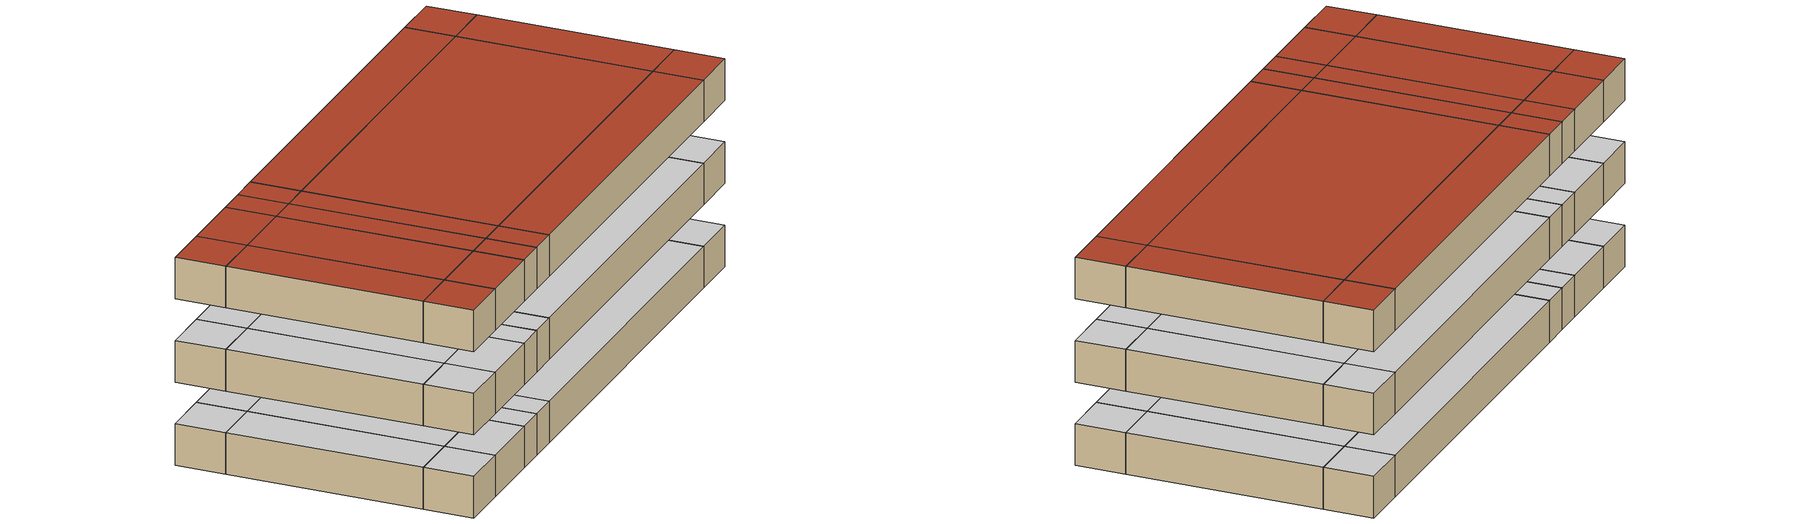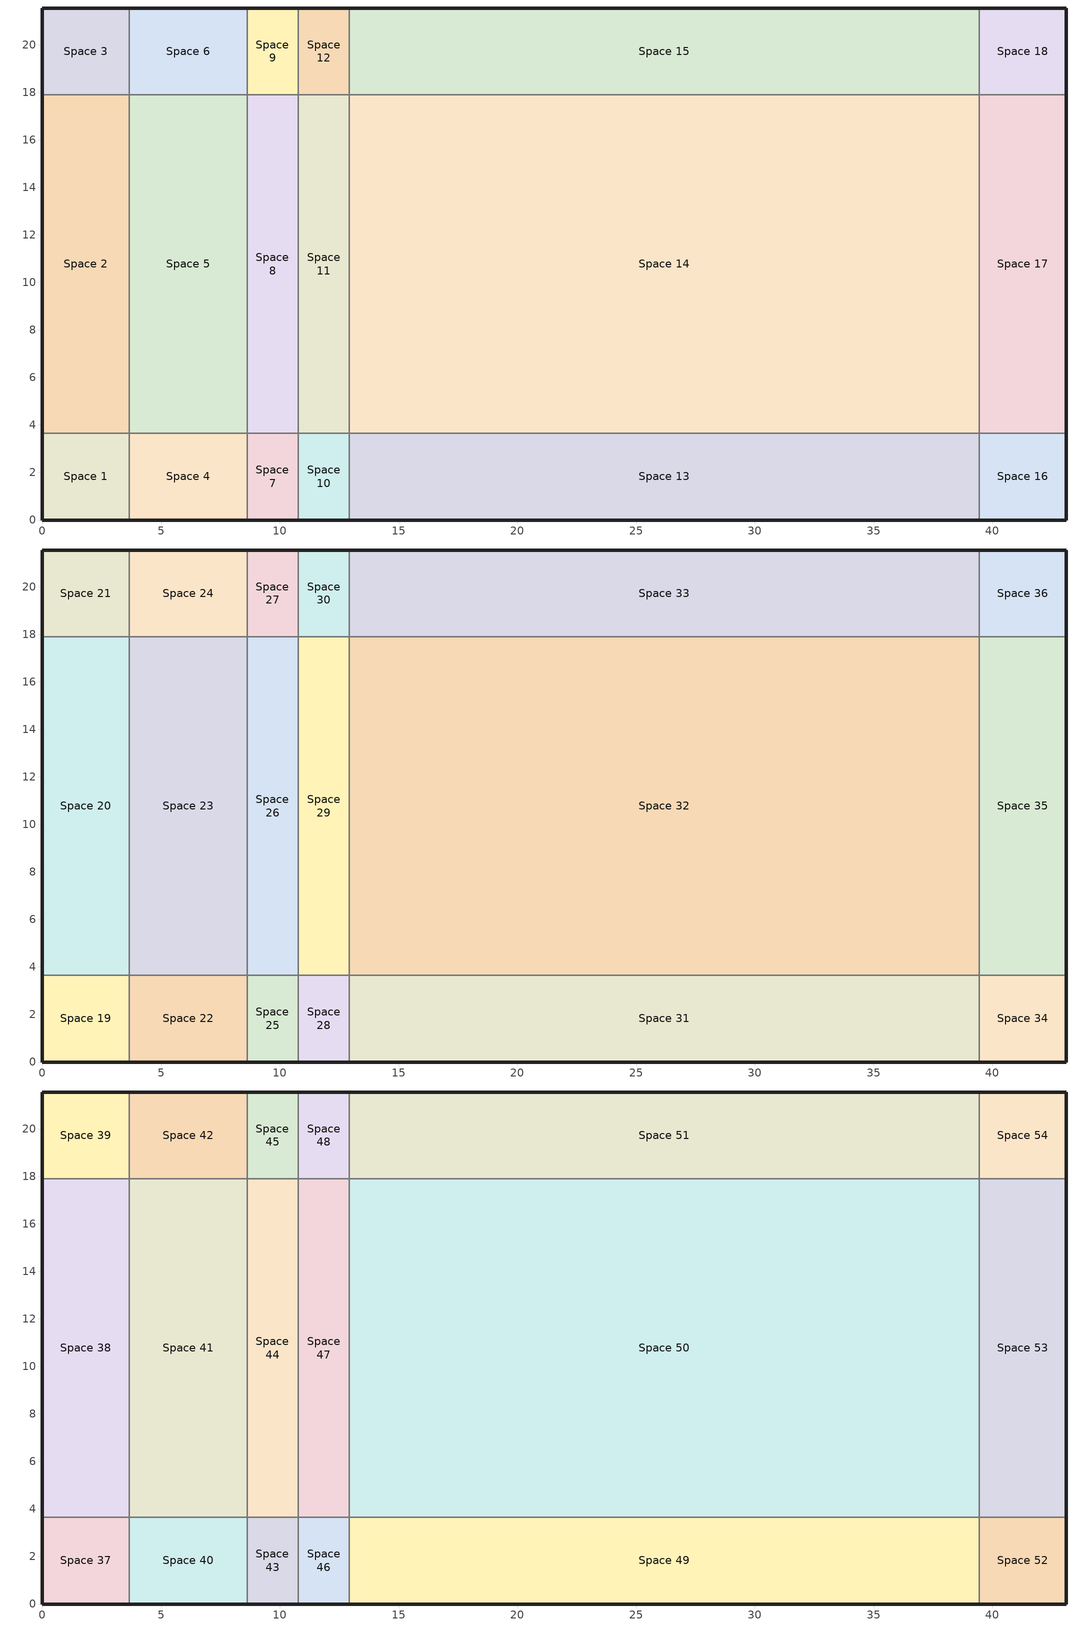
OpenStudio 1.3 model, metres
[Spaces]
Space 1
 floor ground: 0,0 0,3.66 3.66,3.66 3.66,0 z0
 wall outside: 0,3.66 0,0 3.66,0 z0:3.05
 wall to Space 2: 3.66,3.66 0,3.66 z0:3.05
 wall to Space 4: 3.66,0 3.66,3.66 z0:3.05
 ceiling adiabatic (ASHRAE 90.1-2004 ExtRoof IEAD ClimateZone 5-6): 3.66,0 3.66,3.66 0,3.66 0,0 z3.05
Space 2
 floor ground: 0,3.66 0,17.9 3.66,17.9 3.66,3.66 z0
 wall outside: 0,17.9 0,3.66 z0:3.05
 wall to Space 3: 3.66,17.9 0,17.9 z0:3.05
 wall to Space 5: 3.66,3.66 3.66,17.9 z0:3.05
 ceiling adiabatic (ASHRAE 90.1-2004 ExtRoof IEAD ClimateZone 5-6): 3.66,3.66 3.66,17.9 0,17.9 0,3.66 z3.05
Space 3
 floor ground: 0,17.9 0,21.55 3.66,21.55 3.66,17.9 z0
 wall outside: 3.66,21.55 0,21.55 0,17.9 z0:3.05
 wall to Space 6: 3.66,17.9 3.66,21.55 z0:3.05
 ceiling adiabatic (ASHRAE 90.1-2004 ExtRoof IEAD ClimateZone 5-6): 3.66,17.9 3.66,21.55 0,21.55 0,17.9 z3.05
Space 4
 floor ground: 3.66,0 3.66,3.66 8.62,3.66 8.62,0 z0
 wall outside: 3.66,0 8.62,0 z0:3.05
 wall to Space 5: 8.62,3.66 3.66,3.66 z0:3.05
 wall to Space 7: 8.62,0 8.62,3.66 z0:3.05
 ceiling adiabatic (ASHRAE 90.1-2004 ExtRoof IEAD ClimateZone 5-6): 8.62,0 8.62,3.66 3.66,3.66 3.66,0 z3.05
Space 5
 floor ground: 3.66,3.66 3.66,17.9 8.62,17.9 8.62,3.66 z0
 wall to Space 6: 8.62,17.9 3.66,17.9 z0:3.05
 wall to Space 8: 8.62,3.66 8.62,17.9 z0:3.05
 ceiling adiabatic (ASHRAE 90.1-2004 ExtRoof IEAD ClimateZone 5-6): 8.62,3.66 8.62,17.9 3.66,17.9 3.66,3.66 z3.05
Space 6
 floor ground: 3.66,17.9 3.66,21.55 8.62,21.55 8.62,17.9 z0
 wall outside: 8.62,21.55 3.66,21.55 z0:3.05
 wall to Space 9: 8.62,17.9 8.62,21.55 z0:3.05
 ceiling adiabatic (ASHRAE 90.1-2004 ExtRoof IEAD ClimateZone 5-6): 8.62,17.9 8.62,21.55 3.66,21.55 3.66,17.9 z3.05
Space 7
 floor ground: 8.62,0 8.62,3.66 10.78,3.66 10.78,0 z0
 wall outside: 8.62,0 10.78,0 z0:3.05
 wall to Space 8: 10.78,3.66 8.62,3.66 z0:3.05
 wall to Space 10: 10.78,0 10.78,3.66 z0:3.05
 ceiling adiabatic (ASHRAE 90.1-2004 ExtRoof IEAD ClimateZone 5-6): 10.78,0 10.78,3.66 8.62,3.66 8.62,0 z3.05
Space 8
 floor ground: 8.62,3.66 8.62,17.9 10.78,17.9 10.78,3.66 z0
 wall to Space 9: 10.78,17.9 8.62,17.9 z0:3.05
 wall to Space 11: 10.78,3.66 10.78,17.9 z0:3.05
 ceiling adiabatic (ASHRAE 90.1-2004 ExtRoof IEAD ClimateZone 5-6): 10.78,3.66 10.78,17.9 8.62,17.9 8.62,3.66 z3.05
Space 9
 floor ground: 8.62,17.9 8.62,21.55 10.78,21.55 10.78,17.9 z0
 wall outside: 10.78,21.55 8.62,21.55 z0:3.05
 wall to Space 12: 10.78,17.9 10.78,21.55 z0:3.05
 ceiling adiabatic (ASHRAE 90.1-2004 ExtRoof IEAD ClimateZone 5-6): 10.78,17.9 10.78,21.55 8.62,21.55 8.62,17.9 z3.05
Space 10
 floor ground: 10.78,0 10.78,3.66 12.93,3.66 12.93,0 z0
 wall outside: 10.78,0 12.93,0 z0:3.05
 wall to Space 11: 12.93,3.66 10.78,3.66 z0:3.05
 wall to Space 13: 12.93,0 12.93,3.66 z0:3.05
 ceiling adiabatic (ASHRAE 90.1-2004 ExtRoof IEAD ClimateZone 5-6): 12.93,0 12.93,3.66 10.78,3.66 10.78,0 z3.05
Space 11
 floor ground: 10.78,3.66 10.78,17.9 12.93,17.9 12.93,3.66 z0
 wall to Space 12: 12.93,17.9 10.78,17.9 z0:3.05
 wall to Space 14: 12.93,3.66 12.93,17.9 z0:3.05
 ceiling adiabatic (ASHRAE 90.1-2004 ExtRoof IEAD ClimateZone 5-6): 12.93,3.66 12.93,17.9 10.78,17.9 10.78,3.66 z3.05
Space 12
 floor ground: 10.78,17.9 10.78,21.55 12.93,21.55 12.93,17.9 z0
 wall outside: 12.93,21.55 10.78,21.55 z0:3.05
 wall to Space 15: 12.93,17.9 12.93,21.55 z0:3.05
 ceiling adiabatic (ASHRAE 90.1-2004 ExtRoof IEAD ClimateZone 5-6): 12.93,17.9 12.93,21.55 10.78,21.55 10.78,17.9 z3.05
Space 13
 floor ground: 12.93,0 12.93,3.66 39.45,3.66 39.45,0 z0
 wall outside: 12.93,0 39.45,0 z0:3.05
 wall to Space 14: 39.45,3.66 12.93,3.66 z0:3.05
 wall to Space 16: 39.45,0 39.45,3.66 z0:3.05
 ceiling adiabatic (ASHRAE 90.1-2004 ExtRoof IEAD ClimateZone 5-6): 39.45,0 39.45,3.66 12.93,3.66 12.93,0 z3.05
Space 14
 floor ground: 12.93,3.66 12.93,17.9 39.45,17.9 39.45,3.66 z0
 wall to Space 15: 39.45,17.9 12.93,17.9 z0:3.05
 wall to Space 17: 39.45,3.66 39.45,17.9 z0:3.05
 ceiling adiabatic (ASHRAE 90.1-2004 ExtRoof IEAD ClimateZone 5-6): 39.45,3.66 39.45,17.9 12.93,17.9 12.93,3.66 z3.05
Space 15
 floor ground: 12.93,17.9 12.93,21.55 39.45,21.55 39.45,17.9 z0
 wall outside: 39.45,21.55 12.93,21.55 z0:3.05
 wall to Space 18: 39.45,17.9 39.45,21.55 z0:3.05
 ceiling adiabatic (ASHRAE 90.1-2004 ExtRoof IEAD ClimateZone 5-6): 39.45,17.9 39.45,21.55 12.93,21.55 12.93,17.9 z3.05
Space 16
 floor ground: 39.45,0 39.45,3.66 43.11,3.66 43.11,0 z0
 wall outside: 39.45,0 43.11,0 43.11,3.66 z0:3.05
 wall to Space 17: 43.11,3.66 39.45,3.66 z0:3.05
 ceiling adiabatic (ASHRAE 90.1-2004 ExtRoof IEAD ClimateZone 5-6): 43.11,0 43.11,3.66 39.45,3.66 39.45,0 z3.05
Space 17
 floor ground: 39.45,3.66 39.45,17.9 43.11,17.9 43.11,3.66 z0
 wall outside: 43.11,3.66 43.11,17.9 z0:3.05
 wall to Space 18: 43.11,17.9 39.45,17.9 z0:3.05
 ceiling adiabatic (ASHRAE 90.1-2004 ExtRoof IEAD ClimateZone 5-6): 43.11,3.66 43.11,17.9 39.45,17.9 39.45,3.66 z3.05
Space 18
 floor ground: 39.45,17.9 39.45,21.55 43.11,21.55 43.11,17.9 z0
 wall outside: 43.11,17.9 43.11,21.55 39.45,21.55 z0:3.05
 ceiling adiabatic (ASHRAE 90.1-2004 ExtRoof IEAD ClimateZone 5-6): 43.11,17.9 43.11,21.55 39.45,21.55 39.45,17.9 z3.05
Space 19
 floor adiabatic (ExtSlab 4in ClimateZone 1-8): 0,0 0,3.66 3.66,3.66 3.66,0 z6.1
 wall outside: 0,3.66 0,0 3.66,0 z6.1:9.14
 wall to Space 20: 3.66,3.66 0,3.66 z6.1:9.14
 wall to Space 22: 3.66,0 3.66,3.66 z6.1:9.14
 ceiling adiabatic (ASHRAE 90.1-2004 ExtRoof IEAD ClimateZone 5-6): 3.66,0 3.66,3.66 0,3.66 0,0 z9.14
Space 20
 floor adiabatic (ExtSlab 4in ClimateZone 1-8): 0,3.66 0,17.9 3.66,17.9 3.66,3.66 z6.1
 wall outside: 0,17.9 0,3.66 z6.1:9.14
 wall to Space 21: 3.66,17.9 0,17.9 z6.1:9.14
 wall to Space 23: 3.66,3.66 3.66,17.9 z6.1:9.14
 ceiling adiabatic (ASHRAE 90.1-2004 ExtRoof IEAD ClimateZone 5-6): 3.66,3.66 3.66,17.9 0,17.9 0,3.66 z9.14
Space 21
 floor adiabatic (ExtSlab 4in ClimateZone 1-8): 0,17.9 0,21.55 3.66,21.55 3.66,17.9 z6.1
 wall outside: 3.66,21.55 0,21.55 0,17.9 z6.1:9.14
 wall to Space 24: 3.66,17.9 3.66,21.55 z6.1:9.14
 ceiling adiabatic (ASHRAE 90.1-2004 ExtRoof IEAD ClimateZone 5-6): 3.66,17.9 3.66,21.55 0,21.55 0,17.9 z9.14
Space 22
 floor adiabatic (ExtSlab 4in ClimateZone 1-8): 3.66,0 3.66,3.66 8.62,3.66 8.62,0 z6.1
 wall outside: 3.66,0 8.62,0 z6.1:9.14
 wall to Space 23: 8.62,3.66 3.66,3.66 z6.1:9.14
 wall to Space 25: 8.62,0 8.62,3.66 z6.1:9.14
 ceiling adiabatic (ASHRAE 90.1-2004 ExtRoof IEAD ClimateZone 5-6): 8.62,0 8.62,3.66 3.66,3.66 3.66,0 z9.14
Space 23
 floor adiabatic (ExtSlab 4in ClimateZone 1-8): 3.66,3.66 3.66,17.9 8.62,17.9 8.62,3.66 z6.1
 wall to Space 24: 8.62,17.9 3.66,17.9 z6.1:9.14
 wall to Space 26: 8.62,3.66 8.62,17.9 z6.1:9.14
 ceiling adiabatic (ASHRAE 90.1-2004 ExtRoof IEAD ClimateZone 5-6): 8.62,3.66 8.62,17.9 3.66,17.9 3.66,3.66 z9.14
Space 24
 floor adiabatic (ExtSlab 4in ClimateZone 1-8): 3.66,17.9 3.66,21.55 8.62,21.55 8.62,17.9 z6.1
 wall outside: 8.62,21.55 3.66,21.55 z6.1:9.14
 wall to Space 27: 8.62,17.9 8.62,21.55 z6.1:9.14
 ceiling adiabatic (ASHRAE 90.1-2004 ExtRoof IEAD ClimateZone 5-6): 8.62,17.9 8.62,21.55 3.66,21.55 3.66,17.9 z9.14
Space 25
 floor adiabatic (ExtSlab 4in ClimateZone 1-8): 8.62,0 8.62,3.66 10.78,3.66 10.78,0 z6.1
 wall outside: 8.62,0 10.78,0 z6.1:9.14
 wall to Space 26: 10.78,3.66 8.62,3.66 z6.1:9.14
 wall to Space 28: 10.78,0 10.78,3.66 z6.1:9.14
 ceiling adiabatic (ASHRAE 90.1-2004 ExtRoof IEAD ClimateZone 5-6): 10.78,0 10.78,3.66 8.62,3.66 8.62,0 z9.14
Space 26
 floor adiabatic (ExtSlab 4in ClimateZone 1-8): 8.62,3.66 8.62,17.9 10.78,17.9 10.78,3.66 z6.1
 wall to Space 27: 10.78,17.9 8.62,17.9 z6.1:9.14
 wall to Space 29: 10.78,3.66 10.78,17.9 z6.1:9.14
 ceiling adiabatic (ASHRAE 90.1-2004 ExtRoof IEAD ClimateZone 5-6): 10.78,3.66 10.78,17.9 8.62,17.9 8.62,3.66 z9.14
Space 27
 floor adiabatic (ExtSlab 4in ClimateZone 1-8): 8.62,17.9 8.62,21.55 10.78,21.55 10.78,17.9 z6.1
 wall outside: 10.78,21.55 8.62,21.55 z6.1:9.14
 wall to Space 30: 10.78,17.9 10.78,21.55 z6.1:9.14
 ceiling adiabatic (ASHRAE 90.1-2004 ExtRoof IEAD ClimateZone 5-6): 10.78,17.9 10.78,21.55 8.62,21.55 8.62,17.9 z9.14
Space 28
 floor adiabatic (ExtSlab 4in ClimateZone 1-8): 10.78,0 10.78,3.66 12.93,3.66 12.93,0 z6.1
 wall outside: 10.78,0 12.93,0 z6.1:9.14
 wall to Space 29: 12.93,3.66 10.78,3.66 z6.1:9.14
 wall to Space 31: 12.93,0 12.93,3.66 z6.1:9.14
 ceiling adiabatic (ASHRAE 90.1-2004 ExtRoof IEAD ClimateZone 5-6): 12.93,0 12.93,3.66 10.78,3.66 10.78,0 z9.14
Space 29
 floor adiabatic (ExtSlab 4in ClimateZone 1-8): 10.78,3.66 10.78,17.9 12.93,17.9 12.93,3.66 z6.1
 wall to Space 30: 12.93,17.9 10.78,17.9 z6.1:9.14
 wall to Space 32: 12.93,3.66 12.93,17.9 z6.1:9.14
 ceiling adiabatic (ASHRAE 90.1-2004 ExtRoof IEAD ClimateZone 5-6): 12.93,3.66 12.93,17.9 10.78,17.9 10.78,3.66 z9.14
Space 30
 floor adiabatic (ExtSlab 4in ClimateZone 1-8): 10.78,17.9 10.78,21.55 12.93,21.55 12.93,17.9 z6.1
 wall outside: 12.93,21.55 10.78,21.55 z6.1:9.14
 wall to Space 33: 12.93,17.9 12.93,21.55 z6.1:9.14
 ceiling adiabatic (ASHRAE 90.1-2004 ExtRoof IEAD ClimateZone 5-6): 12.93,17.9 12.93,21.55 10.78,21.55 10.78,17.9 z9.14
Space 31
 floor adiabatic (ExtSlab 4in ClimateZone 1-8): 12.93,0 12.93,3.66 39.45,3.66 39.45,0 z6.1
 wall outside: 12.93,0 39.45,0 z6.1:9.14
 wall to Space 32: 39.45,3.66 12.93,3.66 z6.1:9.14
 wall to Space 34: 39.45,0 39.45,3.66 z6.1:9.14
 ceiling adiabatic (ASHRAE 90.1-2004 ExtRoof IEAD ClimateZone 5-6): 39.45,0 39.45,3.66 12.93,3.66 12.93,0 z9.14
Space 32
 floor adiabatic (ExtSlab 4in ClimateZone 1-8): 12.93,3.66 12.93,17.9 39.45,17.9 39.45,3.66 z6.1
 wall to Space 33: 39.45,17.9 12.93,17.9 z6.1:9.14
 wall to Space 35: 39.45,3.66 39.45,17.9 z6.1:9.14
 ceiling adiabatic (ASHRAE 90.1-2004 ExtRoof IEAD ClimateZone 5-6): 39.45,3.66 39.45,17.9 12.93,17.9 12.93,3.66 z9.14
Space 33
 floor adiabatic (ExtSlab 4in ClimateZone 1-8): 12.93,17.9 12.93,21.55 39.45,21.55 39.45,17.9 z6.1
 wall outside: 39.45,21.55 12.93,21.55 z6.1:9.14
 wall to Space 36: 39.45,17.9 39.45,21.55 z6.1:9.14
 ceiling adiabatic (ASHRAE 90.1-2004 ExtRoof IEAD ClimateZone 5-6): 39.45,17.9 39.45,21.55 12.93,21.55 12.93,17.9 z9.14
Space 34
 floor adiabatic (ExtSlab 4in ClimateZone 1-8): 39.45,0 39.45,3.66 43.11,3.66 43.11,0 z6.1
 wall outside: 39.45,0 43.11,0 43.11,3.66 z6.1:9.14
 wall to Space 35: 43.11,3.66 39.45,3.66 z6.1:9.14
 ceiling adiabatic (ASHRAE 90.1-2004 ExtRoof IEAD ClimateZone 5-6): 43.11,0 43.11,3.66 39.45,3.66 39.45,0 z9.14
Space 35
 floor adiabatic (ExtSlab 4in ClimateZone 1-8): 39.45,3.66 39.45,17.9 43.11,17.9 43.11,3.66 z6.1
 wall outside: 43.11,3.66 43.11,17.9 z6.1:9.14
 wall to Space 36: 43.11,17.9 39.45,17.9 z6.1:9.14
 ceiling adiabatic (ASHRAE 90.1-2004 ExtRoof IEAD ClimateZone 5-6): 43.11,3.66 43.11,17.9 39.45,17.9 39.45,3.66 z9.14
Space 36
 floor adiabatic (ExtSlab 4in ClimateZone 1-8): 39.45,17.9 39.45,21.55 43.11,21.55 43.11,17.9 z6.1
 wall outside: 43.11,17.9 43.11,21.55 39.45,21.55 z6.1:9.14
 ceiling adiabatic (ASHRAE 90.1-2004 ExtRoof IEAD ClimateZone 5-6): 43.11,17.9 43.11,21.55 39.45,21.55 39.45,17.9 z9.14
Space 37
 floor adiabatic (ExtSlab 4in ClimateZone 1-8): 0,0 0,3.66 3.66,3.66 3.66,0 z12.19
 wall outside: 0,3.66 0,0 3.66,0 z12.19:15.24
 wall to Space 38: 3.66,3.66 0,3.66 z12.19:15.24
 wall to Space 40: 3.66,0 3.66,3.66 z12.19:15.24
 roof outside: 3.66,0 3.66,3.66 0,3.66 0,0 z15.24
Space 38
 floor adiabatic (ExtSlab 4in ClimateZone 1-8): 0,3.66 0,17.9 3.66,17.9 3.66,3.66 z12.19
 wall outside: 0,17.9 0,3.66 z12.19:15.24
 wall to Space 39: 3.66,17.9 0,17.9 z12.19:15.24
 wall to Space 41: 3.66,3.66 3.66,17.9 z12.19:15.24
 roof outside: 3.66,3.66 3.66,17.9 0,17.9 0,3.66 z15.24
Space 39
 floor adiabatic (ExtSlab 4in ClimateZone 1-8): 0,17.9 0,21.55 3.66,21.55 3.66,17.9 z12.19
 wall outside: 3.66,21.55 0,21.55 0,17.9 z12.19:15.24
 wall to Space 42: 3.66,17.9 3.66,21.55 z12.19:15.24
 roof outside: 3.66,17.9 3.66,21.55 0,21.55 0,17.9 z15.24
Space 40
 floor adiabatic (ExtSlab 4in ClimateZone 1-8): 3.66,0 3.66,3.66 8.62,3.66 8.62,0 z12.19
 wall outside: 3.66,0 8.62,0 z12.19:15.24
 wall to Space 41: 8.62,3.66 3.66,3.66 z12.19:15.24
 wall to Space 43: 8.62,0 8.62,3.66 z12.19:15.24
 roof outside: 8.62,0 8.62,3.66 3.66,3.66 3.66,0 z15.24
Space 41
 floor adiabatic (ExtSlab 4in ClimateZone 1-8): 3.66,3.66 3.66,17.9 8.62,17.9 8.62,3.66 z12.19
 wall to Space 42: 8.62,17.9 3.66,17.9 z12.19:15.24
 wall to Space 44: 8.62,3.66 8.62,17.9 z12.19:15.24
 roof outside: 8.62,3.66 8.62,17.9 3.66,17.9 3.66,3.66 z15.24
Space 42
 floor adiabatic (ExtSlab 4in ClimateZone 1-8): 3.66,17.9 3.66,21.55 8.62,21.55 8.62,17.9 z12.19
 wall outside: 8.62,21.55 3.66,21.55 z12.19:15.24
 wall to Space 45: 8.62,17.9 8.62,21.55 z12.19:15.24
 roof outside: 8.62,17.9 8.62,21.55 3.66,21.55 3.66,17.9 z15.24
Space 43
 floor adiabatic (ExtSlab 4in ClimateZone 1-8): 8.62,0 8.62,3.66 10.78,3.66 10.78,0 z12.19
 wall outside: 8.62,0 10.78,0 z12.19:15.24
 wall to Space 44: 10.78,3.66 8.62,3.66 z12.19:15.24
 wall to Space 46: 10.78,0 10.78,3.66 z12.19:15.24
 roof outside: 10.78,0 10.78,3.66 8.62,3.66 8.62,0 z15.24
Space 44
 floor adiabatic (ExtSlab 4in ClimateZone 1-8): 8.62,3.66 8.62,17.9 10.78,17.9 10.78,3.66 z12.19
 wall to Space 45: 10.78,17.9 8.62,17.9 z12.19:15.24
 wall to Space 47: 10.78,3.66 10.78,17.9 z12.19:15.24
 roof outside: 10.78,3.66 10.78,17.9 8.62,17.9 8.62,3.66 z15.24
Space 45
 floor adiabatic (ExtSlab 4in ClimateZone 1-8): 8.62,17.9 8.62,21.55 10.78,21.55 10.78,17.9 z12.19
 wall outside: 10.78,21.55 8.62,21.55 z12.19:15.24
 wall to Space 48: 10.78,17.9 10.78,21.55 z12.19:15.24
 roof outside: 10.78,17.9 10.78,21.55 8.62,21.55 8.62,17.9 z15.24
Space 46
 floor adiabatic (ExtSlab 4in ClimateZone 1-8): 10.78,0 10.78,3.66 12.93,3.66 12.93,0 z12.19
 wall outside: 10.78,0 12.93,0 z12.19:15.24
 wall to Space 47: 12.93,3.66 10.78,3.66 z12.19:15.24
 wall to Space 49: 12.93,0 12.93,3.66 z12.19:15.24
 roof outside: 12.93,0 12.93,3.66 10.78,3.66 10.78,0 z15.24
Space 47
 floor adiabatic (ExtSlab 4in ClimateZone 1-8): 10.78,3.66 10.78,17.9 12.93,17.9 12.93,3.66 z12.19
 wall to Space 48: 12.93,17.9 10.78,17.9 z12.19:15.24
 wall to Space 50: 12.93,3.66 12.93,17.9 z12.19:15.24
 roof outside: 12.93,3.66 12.93,17.9 10.78,17.9 10.78,3.66 z15.24
Space 48
 floor adiabatic (ExtSlab 4in ClimateZone 1-8): 10.78,17.9 10.78,21.55 12.93,21.55 12.93,17.9 z12.19
 wall outside: 12.93,21.55 10.78,21.55 z12.19:15.24
 wall to Space 51: 12.93,17.9 12.93,21.55 z12.19:15.24
 roof outside: 12.93,17.9 12.93,21.55 10.78,21.55 10.78,17.9 z15.24
Space 49
 floor adiabatic (ExtSlab 4in ClimateZone 1-8): 12.93,0 12.93,3.66 39.45,3.66 39.45,0 z12.19
 wall outside: 12.93,0 39.45,0 z12.19:15.24
 wall to Space 50: 39.45,3.66 12.93,3.66 z12.19:15.24
 wall to Space 52: 39.45,0 39.45,3.66 z12.19:15.24
 roof outside: 39.45,0 39.45,3.66 12.93,3.66 12.93,0 z15.24
Space 50
 floor adiabatic (ExtSlab 4in ClimateZone 1-8): 12.93,3.66 12.93,17.9 39.45,17.9 39.45,3.66 z12.19
 wall to Space 51: 39.45,17.9 12.93,17.9 z12.19:15.24
 wall to Space 53: 39.45,3.66 39.45,17.9 z12.19:15.24
 roof outside: 39.45,3.66 39.45,17.9 12.93,17.9 12.93,3.66 z15.24
Space 51
 floor adiabatic (ExtSlab 4in ClimateZone 1-8): 12.93,17.9 12.93,21.55 39.45,21.55 39.45,17.9 z12.19
 wall outside: 39.45,21.55 12.93,21.55 z12.19:15.24
 wall to Space 54: 39.45,17.9 39.45,21.55 z12.19:15.24
 roof outside: 39.45,17.9 39.45,21.55 12.93,21.55 12.93,17.9 z15.24
Space 52
 floor adiabatic (ExtSlab 4in ClimateZone 1-8): 39.45,0 39.45,3.66 43.11,3.66 43.11,0 z12.19
 wall outside: 39.45,0 43.11,0 43.11,3.66 z12.19:15.24
 wall to Space 53: 43.11,3.66 39.45,3.66 z12.19:15.24
 roof outside: 43.11,0 43.11,3.66 39.45,3.66 39.45,0 z15.24
Space 53
 floor adiabatic (ExtSlab 4in ClimateZone 1-8): 39.45,3.66 39.45,17.9 43.11,17.9 43.11,3.66 z12.19
 wall outside: 43.11,3.66 43.11,17.9 z12.19:15.24
 wall to Space 54: 43.11,17.9 39.45,17.9 z12.19:15.24
 roof outside: 43.11,3.66 43.11,17.9 39.45,17.9 39.45,3.66 z15.24
Space 54
 floor adiabatic (ExtSlab 4in ClimateZone 1-8): 39.45,17.9 39.45,21.55 43.11,21.55 43.11,17.9 z12.19
 wall outside: 43.11,17.9 43.11,21.55 39.45,21.55 z12.19:15.24
 roof outside: 43.11,17.9 43.11,21.55 39.45,21.55 39.45,17.9 z15.24
[ClimateZones]
Climate Zone Institution Name 1=ASHRAE; Climate Zone Document Name 1=ANSI/ASHRAE Standard 169; Climate Zone Document Year 1=2006; Climate Zone Institution Name 2=CEC; Climate Zone Document Name 2=California Climate Zone Descriptions; Climate Zone Document Year 2=1995
[Building]
Building 1: Default Construction Set=DOE Ref 2004 - CZ5 - Retail
[DefaultConstructionSet]
DOE Ref 2004 - CZ5 - Retail: Default Exterior Surface Constructions=Default Surface Constructions 1; Default Interior Surface Constructions=Default Surface Constructions 2; Default Ground Contact Surface Constructions=Default Surface Constructions 3; Default Exterior SubSurface Constructions=Default Sub Surface Constructions 1; Default Interior SubSurface Constructions=Default Sub Surface Constructions 2; Interior Partition Construction=Interior Partition
[DefaultSurfaceConstructions]
Name | Floor Construction | Wall Construction | Roof Ceiling Construction
Default Surface Constructions 1 | ExtSlab 4in ClimateZone 1-8 | ASHRAE 90.1-2004 ExtWall Mass ClimateZone 5 | ASHRAE 90.1-2004 ExtRoof IEAD ClimateZone 5-6
Default Surface Constructions 2 | Interior Floor | Interior Wall | Interior Ceiling
Default Surface Constructions 3 | ExtSlab 4in ClimateZone 1-8 | ExtSlab 4in ClimateZone 1-8 | ExtSlab 4in ClimateZone 1-8
[Construction]
ExtSlab 4in ClimateZone 1-8: MAT-CC05 4 HW CONCRETE
ASHRAE 90.1-2004 ExtWall Mass ClimateZone 5: 1IN Stucco, 8IN CONCRETE HW RefBldg, Mass NonRes Wall Insulation-1.43, 1/2IN Gypsum
ASHRAE 90.1-2004 ExtRoof IEAD ClimateZone 5-6: Roof Membrane, IEAD NonRes Roof Insulation-2.85, Metal Decking
Interior Floor: F16 Acoustic tile, F05 Ceiling air space resistance, M11 100mm lightweight concrete
Interior Wall: G01a 19mm gypsum board, F04 Wall air space resistance, G01a 19mm gypsum board
Interior Ceiling: M11 100mm lightweight concrete, F05 Ceiling air space resistance, F16 Acoustic tile
ASHRAE 90.1-2004 ExtWindow ClimateZone 4-6: Fixed Window 3.24/0.39/0.31
Exterior Door: F08 Metal surface, I01 25mm insulation board
Interior Window: Clear 3mm
Interior Door; Interior Partition: G05 25mm wood
[Material] Thermal Absorptance=0.9
Name | Roughness | Thickness {m} | Conductivity {W/m-K} | Density {kg/m3} | Specific Heat {J/kg-K} | Solar Absorptance | Visible Absorptance
MAT-CC05 4 HW CONCRETE | Rough | 0.1016 | 1.311 | 2240 | 836.8 | 0.85 | 0.85
1IN Stucco | Smooth | 0.0253 | 0.6918 | 1858 | 837 | 0.92 | 0.92
8IN CONCRETE HW RefBldg | Rough | 0.2032 | 1.311 | 2240 | 836.8 | 0.7 | 0.7
Mass NonRes Wall Insulation-1.43 | MediumRough | 0.0495495 | 0.049 | 265 | 836.8 | 0.7 | 0.7
1/2IN Gypsum | Smooth | 0.0127 | 0.16 | 784.9 | 830 | 0.4 | 0.4
Roof Membrane | VeryRough | 0.0095 | 0.16 | 1121.29 | 1460 | 0.7 | 0.7
IEAD NonRes Roof Insulation-2.85 | MediumRough | 0.127339 | 0.049 | 265 | 836.8 | 0.7 | 0.7
Metal Decking | MediumSmooth | 0.0015 | 45.006 | 7680 | 418.4 | 0.6 | 0.6
F16 Acoustic tile | MediumSmooth | 0.0191 | 0.06 | 368 | 590 | 0.3 | 0.3
M11 100mm lightweight concrete | MediumRough | 0.1016 | 0.53 | 1280 | 840 | 0.5 | 0.5
G01a 19mm gypsum board | MediumSmooth | 0.019 | 0.16 | 800 | 1090 | 0.4 | 0.4
F08 Metal surface | Smooth | 0.0008 | 45.28 | 7824 | 500 | 0.7 | 0.7
I01 25mm insulation board | MediumRough | 0.0254 | 0.03 | 43 | 1210 | 0.6 | 0.6
G05 25mm wood | MediumSmooth | 0.0254 | 0.15 | 608 | 1630 | 0.5 | 0.5
[Material:AirGap]
Name | Thermal Resistance {m2-K/W}
F05 Ceiling air space resistance | 0.18
F04 Wall air space resistance | 0.15
[DefaultSubSurfaceConstructions]
Name | Fixed Window Construction | Operable Window Construction | Door Construction | Tubular Daylight Dome Construction | Tubular Daylight Diffuser Construction
Default Sub Surface Constructions 1 | ASHRAE 90.1-2004 ExtWindow ClimateZone 4-6 | ASHRAE 90.1-2004 ExtWindow ClimateZone 4-6 | Exterior Door | Interior Window | Interior Window
Default Sub Surface Constructions 2 | Interior Window | Interior Window | Interior Door
[WindowMaterial:SimpleGlazingSystem]
Fixed Window 3.24/0.39/0.31: U-Factor {W/m2-K}=3.23646; Solar Heat Gain Coefficient=0.39; Visible Transmittance=0.31
[WindowMaterial:Glazing]
Clear 3mm: Optical Data Type=SpectralAverage; Thickness {m}=0.003; Solar Transmittance at Normal Incidence=0.837; Front Side Solar Reflectance at Normal Incidence=0.075; Back Side Solar Reflectance at Normal Incidence=0; Visible Transmittance at Normal Incidence=0.898; Front Side Visible Reflectance at Normal Incidence=0.081; Back Side Visible Reflectance at Normal Incidence=0; Infrared Transmittance at Normal Incidence=0; Front Side Infrared Hemispherical Emissivity=0.84; Back Side Infrared Hemispherical Emissivity=0.84; Conductivity {W/m-K}=0.9; Dirt Correction Factor for Solar and Visible Transmittance=1; Solar Diffusing=Yes
[SpaceType] Standards Building Type=Retail
Name | Default Schedule Set | Design Specification Outdoor Air Object | Standards Space Type
DOE Ref 2004 - Retail - Back_Space | DOE Ref 2004 - Retail - Back_Space Schedule Set | DOE Ref 2004 - Retail - Back_Space Ventilation | Back_Space
DOE Ref 2004 - Retail - Entry | DOE Ref 2004 - Retail - Entry Schedule Set | DOE Ref 2004 - Retail - Entry Ventilation | Entry
DOE Ref 2004 - Retail - Point_of_Sale | DOE Ref 2004 - Retail - Point_of_Sale Schedule Set | DOE Ref 2004 - Retail - Point_of_Sale Ventilation | Point_of_Sale
DOE Ref 2004 - Retail - Retail | DOE Ref 2004 - Retail - Retail Schedule Set | DOE Ref 2004 - Retail - Retail Ventilation | Retail
[DefaultScheduleSet] Number of People Schedule=Retail Bldg Occ; People Activity Level Schedule=Retail Activity; Lighting Schedule=Retail Bldg Light; Infiltration Schedule=Retail Infil Half On
Name | Electric Equipment Schedule
DOE Ref 2004 - Retail - Back_Space Schedule Set; DOE Ref 2004 - Retail - Point_of_Sale Schedule Set; DOE Ref 2004 - Retail - Retail Schedule Set | Retail Bldg Equip
DOE Ref 2004 - Retail - Entry Schedule Set
[Lights:Definition] Design Level Calculation Method=LightingLevel; Lighting Level {W}=60
DOE Ref 2004 - Retail - Back_Space Lights Definition; DOE Ref 2004 - Retail - Entry Lights Definition; DOE Ref 2004 - Retail - Point_of_Sale Lights Definition; DOE Ref 2004 - Retail - Retail Lights Definition
[DesignSpecification:OutdoorAir] Outdoor Air Method=Sum
Name | Outdoor Air Flow per Floor Area {m3/s-m2}
DOE Ref 2004 - Retail - Back_Space Ventilation | 0.000762
DOE Ref 2004 - Retail - Entry Ventilation; DOE Ref 2004 - Retail - Point_of_Sale Ventilation; DOE Ref 2004 - Retail - Retail Ventilation | 0.001524
[People:Definition] Number of People Calculation Method=People/Area; Fraction Radiant=0.3
Name | People per Space Floor Area {person/m2}
DOE Ref 2004 - Retail - Back_Space People Definition | 0.0358438
DOE Ref 2004 - Retail - Entry People Definition; DOE Ref 2004 - Retail - Point_of_Sale People Definition; DOE Ref 2004 - Retail - Retail People Definition | 0.161459
[People]
Name | People Definition | Space or SpaceType
DOE Ref 2004 - Retail - Back_Space People | DOE Ref 2004 - Retail - Back_Space People Definition | DOE Ref 2004 - Retail - Back_Space
DOE Ref 2004 - Retail - Entry People | DOE Ref 2004 - Retail - Entry People Definition | DOE Ref 2004 - Retail - Entry
DOE Ref 2004 - Retail - Point_of_Sale People | DOE Ref 2004 - Retail - Point_of_Sale People Definition | DOE Ref 2004 - Retail - Point_of_Sale
DOE Ref 2004 - Retail - Retail People | DOE Ref 2004 - Retail - Retail People Definition | DOE Ref 2004 - Retail - Retail
[SpaceInfiltration:DesignFlowRate] Design Flow Rate Calculation Method=Flow/ExteriorArea; Flow per Exterior Surface Area {m3/s-m2}=0.00030226
Name | Space or SpaceType
DOE Ref 2004 - Retail - Back_Space Infiltration | DOE Ref 2004 - Retail - Back_Space
DOE Ref 2004 - Retail - Entry Infiltration | DOE Ref 2004 - Retail - Entry
DOE Ref 2004 - Retail - Point_of_Sale Infiltration | DOE Ref 2004 - Retail - Point_of_Sale
DOE Ref 2004 - Retail - Retail Infiltration | DOE Ref 2004 - Retail - Retail
[ElectricEquipment:Definition] Design Level Calculation Method=Watts/Area
Name | Watts per Space Floor Area {W/m2}
DOE Ref 2004 - Retail - Back_Space Electric Equipment Definition | 8.07293
DOE Ref 2004 - Retail - Point_of_Sale Electric Equipment Definition | 21.5278
DOE Ref 2004 - Retail - Retail Electric Equipment Definition | 3.22917
[ElectricEquipment]
Name | Electric Equipment Definition | Space or SpaceType
DOE Ref 2004 - Retail - Back_Space Electric Equipment | DOE Ref 2004 - Retail - Back_Space Electric Equipment Definition | DOE Ref 2004 - Retail - Back_Space
DOE Ref 2004 - Retail - Point_of_Sale Electric Equipment | DOE Ref 2004 - Retail - Point_of_Sale Electric Equipment Definition | DOE Ref 2004 - Retail - Point_of_Sale
DOE Ref 2004 - Retail - Retail Electric Equipment | DOE Ref 2004 - Retail - Retail Electric Equipment Definition | DOE Ref 2004 - Retail - Retail
[BuildingStory] Nominal Floor to Floor Height {m}=3.048
Name | Nominal Z Coordinate {m}
Building Story 1 | 0
Building Story 2 | 6.096
Building Story 3 | 12.192
[Space]
Name | Space Type | Building Story | Thermal Zone
Space 1 | DOE Ref 2004 - Retail - Point_of_Sale | Building Story 1 | Thermal Zone 1
Space 2 | DOE Ref 2004 - Retail - Point_of_Sale | Building Story 1 | Thermal Zone 2
Space 3 | DOE Ref 2004 - Retail - Point_of_Sale | Building Story 1 | Thermal Zone 3
Space 4 | DOE Ref 2004 - Retail - Point_of_Sale | Building Story 1 | Thermal Zone 4
Space 5 | DOE Ref 2004 - Retail - Point_of_Sale | Building Story 1 | Thermal Zone 5
Space 6 | DOE Ref 2004 - Retail - Point_of_Sale | Building Story 1 | Thermal Zone 6
Space 7 | DOE Ref 2004 - Retail - Entry | Building Story 1 | Thermal Zone 7
Space 8 | DOE Ref 2004 - Retail - Entry | Building Story 1 | Thermal Zone 8
Space 9 | DOE Ref 2004 - Retail - Entry | Building Story 1 | Thermal Zone 9
Space 10 | DOE Ref 2004 - Retail - Back_Space | Building Story 1 | Thermal Zone 10
Space 11 | DOE Ref 2004 - Retail - Back_Space | Building Story 1 | Thermal Zone 11
Space 12 | DOE Ref 2004 - Retail - Back_Space | Building Story 1 | Thermal Zone 12
Space 13 | DOE Ref 2004 - Retail - Retail | Building Story 1 | Thermal Zone 13
Space 14 | DOE Ref 2004 - Retail - Retail | Building Story 1 | Thermal Zone 14
Space 15 | DOE Ref 2004 - Retail - Retail | Building Story 1 | Thermal Zone 15
Space 16 | DOE Ref 2004 - Retail - Retail | Building Story 1 | Thermal Zone 16
Space 17 | DOE Ref 2004 - Retail - Retail | Building Story 1 | Thermal Zone 17
Space 18 | DOE Ref 2004 - Retail - Retail | Building Story 1 | Thermal Zone 18
Space 19 | DOE Ref 2004 - Retail - Point_of_Sale | Building Story 2 | Thermal Zone 19
Space 20 | DOE Ref 2004 - Retail - Point_of_Sale | Building Story 2 | Thermal Zone 20
Space 21 | DOE Ref 2004 - Retail - Point_of_Sale | Building Story 2 | Thermal Zone 21
Space 22 | DOE Ref 2004 - Retail - Point_of_Sale | Building Story 2 | Thermal Zone 22
Space 23 | DOE Ref 2004 - Retail - Point_of_Sale | Building Story 2 | Thermal Zone 23
Space 24 | DOE Ref 2004 - Retail - Point_of_Sale | Building Story 2 | Thermal Zone 24
Space 25 | DOE Ref 2004 - Retail - Entry | Building Story 2 | Thermal Zone 25
Space 26 | DOE Ref 2004 - Retail - Entry | Building Story 2 | Thermal Zone 26
Space 27 | DOE Ref 2004 - Retail - Entry | Building Story 2 | Thermal Zone 27
Space 28 | DOE Ref 2004 - Retail - Back_Space | Building Story 2 | Thermal Zone 28
Space 29 | DOE Ref 2004 - Retail - Back_Space | Building Story 2 | Thermal Zone 29
Space 30 | DOE Ref 2004 - Retail - Back_Space | Building Story 2 | Thermal Zone 30
Space 31 | DOE Ref 2004 - Retail - Retail | Building Story 2 | Thermal Zone 31
Space 32 | DOE Ref 2004 - Retail - Retail | Building Story 2 | Thermal Zone 32
Space 33 | DOE Ref 2004 - Retail - Retail | Building Story 2 | Thermal Zone 33
Space 34 | DOE Ref 2004 - Retail - Retail | Building Story 2 | Thermal Zone 34
Space 35 | DOE Ref 2004 - Retail - Retail | Building Story 2 | Thermal Zone 35
Space 36 | DOE Ref 2004 - Retail - Retail | Building Story 2 | Thermal Zone 36
Space 37 | DOE Ref 2004 - Retail - Point_of_Sale | Building Story 3 | Thermal Zone 37
Space 38 | DOE Ref 2004 - Retail - Point_of_Sale | Building Story 3 | Thermal Zone 38
Space 39 | DOE Ref 2004 - Retail - Point_of_Sale | Building Story 3 | Thermal Zone 39
Space 40 | DOE Ref 2004 - Retail - Point_of_Sale | Building Story 3 | Thermal Zone 40
Space 41 | DOE Ref 2004 - Retail - Point_of_Sale | Building Story 3 | Thermal Zone 41
Space 42 | DOE Ref 2004 - Retail - Point_of_Sale | Building Story 3 | Thermal Zone 42
Space 43 | DOE Ref 2004 - Retail - Entry | Building Story 3 | Thermal Zone 43
Space 44 | DOE Ref 2004 - Retail - Entry | Building Story 3 | Thermal Zone 44
Space 45 | DOE Ref 2004 - Retail - Entry | Building Story 3 | Thermal Zone 45
Space 46 | DOE Ref 2004 - Retail - Back_Space | Building Story 3 | Thermal Zone 46
Space 47 | DOE Ref 2004 - Retail - Back_Space | Building Story 3 | Thermal Zone 47
Space 48 | DOE Ref 2004 - Retail - Back_Space | Building Story 3 | Thermal Zone 48
Space 49 | DOE Ref 2004 - Retail - Retail | Building Story 3 | Thermal Zone 49
Space 50 | DOE Ref 2004 - Retail - Retail | Building Story 3 | Thermal Zone 50
Space 51 | DOE Ref 2004 - Retail - Retail | Building Story 3 | Thermal Zone 51
Space 52 | DOE Ref 2004 - Retail - Retail | Building Story 3 | Thermal Zone 52
Space 53 | DOE Ref 2004 - Retail - Retail | Building Story 3 | Thermal Zone 53
Space 54 | DOE Ref 2004 - Retail - Retail | Building Story 3 | Thermal Zone 54
[ThermalZone] Use Ideal Air Loads=No
Name | Multiplier
Thermal Zone 1; Thermal Zone 2; Thermal Zone 3; Thermal Zone 4; Thermal Zone 5; Thermal Zone 6; Thermal Zone 7; Thermal Zone 8; Thermal Zone 9; Thermal Zone 10; Thermal Zone 11; Thermal Zone 12; Thermal Zone 13; Thermal Zone 14; Thermal Zone 15; Thermal Zone 16; Thermal Zone 17; Thermal Zone 18; Thermal Zone 37; Thermal Zone 38; Thermal Zone 39; Thermal Zone 40; Thermal Zone 41; Thermal Zone 42; Thermal Zone 43; Thermal Zone 44; Thermal Zone 45; Thermal Zone 46; Thermal Zone 47; Thermal Zone 48; Thermal Zone 49; Thermal Zone 50; Thermal Zone 51; Thermal Zone 52; Thermal Zone 53; Thermal Zone 54 | 1
Thermal Zone 19; Thermal Zone 20; Thermal Zone 21; Thermal Zone 22; Thermal Zone 23; Thermal Zone 24; Thermal Zone 25; Thermal Zone 26; Thermal Zone 27; Thermal Zone 28; Thermal Zone 29; Thermal Zone 30; Thermal Zone 31; Thermal Zone 32; Thermal Zone 33; Thermal Zone 34; Thermal Zone 35; Thermal Zone 36 | 3
[Sizing:Zone] Zone Cooling Design Supply Air Temperature {C}=14; Zone Heating Design Supply Air Temperature {C}=40; Zone Cooling Design Supply Air Humidity Ratio {kg-H2O/kg-air}=0.0085; Zone Heating Design Supply Air Humidity Ratio {kg-H2O/kg-air}=0.008; Cooling Design Air Flow Method=DesignDay; Heating Design Air Flow Method=DesignDay
Thermal Zone 1; Thermal Zone 2; Thermal Zone 3; Thermal Zone 4; Thermal Zone 5; Thermal Zone 6; Thermal Zone 7; Thermal Zone 8; Thermal Zone 9; Thermal Zone 10; Thermal Zone 11; Thermal Zone 12; Thermal Zone 13; Thermal Zone 14; Thermal Zone 15; Thermal Zone 16; Thermal Zone 17; Thermal Zone 18; Thermal Zone 19; Thermal Zone 20; Thermal Zone 21; Thermal Zone 22; Thermal Zone 23; Thermal Zone 24; Thermal Zone 25; Thermal Zone 26; Thermal Zone 27; Thermal Zone 28; Thermal Zone 29; Thermal Zone 30; Thermal Zone 31; Thermal Zone 32; Thermal Zone 33; Thermal Zone 34; Thermal Zone 35; Thermal Zone 36; Thermal Zone 37; Thermal Zone 38; Thermal Zone 39; Thermal Zone 40; Thermal Zone 41; Thermal Zone 42; Thermal Zone 43; Thermal Zone 44; Thermal Zone 45; Thermal Zone 46; Thermal Zone 47; Thermal Zone 48; Thermal Zone 49; Thermal Zone 50; Thermal Zone 51; Thermal Zone 52; Thermal Zone 53; Thermal Zone 54
[Lights]
Name | Lights Definition | Space or SpaceType | Multiplier
60.0 watt fixtures for Space 10 | DOE Ref 2004 - Retail - Back_Space Lights Definition | Space 10 | 1.13137
60.0 watt fixtures for Space 11 | DOE Ref 2004 - Retail - Back_Space Lights Definition | Space 11 | 4.40392
60.0 watt fixtures for Space 12 | DOE Ref 2004 - Retail - Back_Space Lights Definition | Space 12 | 1.13137
60.0 watt fixtures for Space 28 | DOE Ref 2004 - Retail - Back_Space Lights Definition | Space 28 | 1.13137
60.0 watt fixtures for Space 29 | DOE Ref 2004 - Retail - Back_Space Lights Definition | Space 29 | 4.40392
60.0 watt fixtures for Space 30 | DOE Ref 2004 - Retail - Back_Space Lights Definition | Space 30 | 1.13137
60.0 watt fixtures for Space 46 | DOE Ref 2004 - Retail - Back_Space Lights Definition | Space 46 | 1.13137
60.0 watt fixtures for Space 47 | DOE Ref 2004 - Retail - Back_Space Lights Definition | Space 47 | 4.40392
60.0 watt fixtures for Space 48 | DOE Ref 2004 - Retail - Back_Space Lights Definition | Space 48 | 1.13137
60.0 watt fixtures for Space 25 | DOE Ref 2004 - Retail - Entry Lights Definition | Space 25 | 2.40416
60.0 watt fixtures for Space 26 | DOE Ref 2004 - Retail - Entry Lights Definition | Space 26 | 9.35834
60.0 watt fixtures for Space 27 | DOE Ref 2004 - Retail - Entry Lights Definition | Space 27 | 2.40416
60.0 watt fixtures for Space 43 | DOE Ref 2004 - Retail - Entry Lights Definition | Space 43 | 2.40416
60.0 watt fixtures for Space 44 | DOE Ref 2004 - Retail - Entry Lights Definition | Space 44 | 9.35834
60.0 watt fixtures for Space 45 | DOE Ref 2004 - Retail - Entry Lights Definition | Space 45 | 2.40416
60.0 watt fixtures for Space 7 | DOE Ref 2004 - Retail - Entry Lights Definition | Space 7 | 2.40416
60.0 watt fixtures for Space 8 | DOE Ref 2004 - Retail - Entry Lights Definition | Space 8 | 9.35834
60.0 watt fixtures for Space 9 | DOE Ref 2004 - Retail - Entry Lights Definition | Space 9 | 2.40416
60.0 watt fixtures for Space 1 | DOE Ref 2004 - Retail - Point_of_Sale Lights Definition | Space 1 | 4.08
60.0 watt fixtures for Space 19 | DOE Ref 2004 - Retail - Point_of_Sale Lights Definition | Space 19 | 4.08
60.0 watt fixtures for Space 2 | DOE Ref 2004 - Retail - Point_of_Sale Lights Definition | Space 2 | 15.8816
60.0 watt fixtures for Space 20 | DOE Ref 2004 - Retail - Point_of_Sale Lights Definition | Space 20 | 15.8816
60.0 watt fixtures for Space 21 | DOE Ref 2004 - Retail - Point_of_Sale Lights Definition | Space 21 | 4.08
60.0 watt fixtures for Space 22 | DOE Ref 2004 - Retail - Point_of_Sale Lights Definition | Space 22 | 5.53665
60.0 watt fixtures for Space 23 | DOE Ref 2004 - Retail - Point_of_Sale Lights Definition | Space 23 | 21.5517
60.0 watt fixtures for Space 24 | DOE Ref 2004 - Retail - Point_of_Sale Lights Definition | Space 24 | 5.53665
60.0 watt fixtures for Space 3 | DOE Ref 2004 - Retail - Point_of_Sale Lights Definition | Space 3 | 4.08
60.0 watt fixtures for Space 37 | DOE Ref 2004 - Retail - Point_of_Sale Lights Definition | Space 37 | 4.08
60.0 watt fixtures for Space 38 | DOE Ref 2004 - Retail - Point_of_Sale Lights Definition | Space 38 | 15.8816
60.0 watt fixtures for Space 39 | DOE Ref 2004 - Retail - Point_of_Sale Lights Definition | Space 39 | 4.08
60.0 watt fixtures for Space 4 | DOE Ref 2004 - Retail - Point_of_Sale Lights Definition | Space 4 | 5.53665
60.0 watt fixtures for Space 40 | DOE Ref 2004 - Retail - Point_of_Sale Lights Definition | Space 40 | 5.53665
60.0 watt fixtures for Space 41 | DOE Ref 2004 - Retail - Point_of_Sale Lights Definition | Space 41 | 21.5517
60.0 watt fixtures for Space 42 | DOE Ref 2004 - Retail - Point_of_Sale Lights Definition | Space 42 | 5.53665
60.0 watt fixtures for Space 5 | DOE Ref 2004 - Retail - Point_of_Sale Lights Definition | Space 5 | 21.5517
60.0 watt fixtures for Space 6 | DOE Ref 2004 - Retail - Point_of_Sale Lights Definition | Space 6 | 5.53665
60.0 watt fixtures for Space 13 | DOE Ref 2004 - Retail - Retail Lights Definition | Space 13 | 29.5783
60.0 watt fixtures for Space 14 | DOE Ref 2004 - Retail - Retail Lights Definition | Space 14 | 115.135
60.0 watt fixtures for Space 15 | DOE Ref 2004 - Retail - Retail Lights Definition | Space 15 | 29.5783
60.0 watt fixtures for Space 16 | DOE Ref 2004 - Retail - Retail Lights Definition | Space 16 | 4.08
60.0 watt fixtures for Space 17 | DOE Ref 2004 - Retail - Retail Lights Definition | Space 17 | 15.8816
60.0 watt fixtures for Space 18 | DOE Ref 2004 - Retail - Retail Lights Definition | Space 18 | 4.08
60.0 watt fixtures for Space 31 | DOE Ref 2004 - Retail - Retail Lights Definition | Space 31 | 29.5783
60.0 watt fixtures for Space 32 | DOE Ref 2004 - Retail - Retail Lights Definition | Space 32 | 115.135
60.0 watt fixtures for Space 33 | DOE Ref 2004 - Retail - Retail Lights Definition | Space 33 | 29.5783
60.0 watt fixtures for Space 34 | DOE Ref 2004 - Retail - Retail Lights Definition | Space 34 | 4.08
60.0 watt fixtures for Space 35 | DOE Ref 2004 - Retail - Retail Lights Definition | Space 35 | 15.8816
60.0 watt fixtures for Space 36 | DOE Ref 2004 - Retail - Retail Lights Definition | Space 36 | 4.08
60.0 watt fixtures for Space 49 | DOE Ref 2004 - Retail - Retail Lights Definition | Space 49 | 29.5783
60.0 watt fixtures for Space 50 | DOE Ref 2004 - Retail - Retail Lights Definition | Space 50 | 115.135
60.0 watt fixtures for Space 51 | DOE Ref 2004 - Retail - Retail Lights Definition | Space 51 | 29.5783
60.0 watt fixtures for Space 52 | DOE Ref 2004 - Retail - Retail Lights Definition | Space 52 | 4.08
60.0 watt fixtures for Space 53 | DOE Ref 2004 - Retail - Retail Lights Definition | Space 53 | 15.8816
60.0 watt fixtures for Space 54 | DOE Ref 2004 - Retail - Retail Lights Definition | Space 54 | 4.08
[Schedule:Ruleset]
Name | Default Day Schedule | Summer Design Day Schedule | Winter Design Day Schedule
Retail Bldg Light | Retail Bldg Light Default Schedule | Retail Bldg Light Summer Design Day | Retail Bldg Light Winter Design Day
Retail Bldg Occ | Retail Bldg Occ Default Schedule | Retail Bldg Occ Summer Design Day | Retail Bldg Occ Winter Design Day
Retail Activity | Retail Activity Default Schedule | Retail Activity Summer Design Day | Retail Activity Winter Design Day
Retail Infil Half On | Retail Infil Half On Default Schedule | Retail Infil Half On Summer Design Day | Retail Infil Half On Winter Design Day
Retail Bldg Equip | Retail Bldg Equip Default Schedule | Retail Bldg Equip Summer Design Day | Retail Bldg Equip Winter Design Day
[Schedule:Day]
Retail Bldg Light Default Schedule: 7, 0, 0.05, 8, 0, 0.2, 9, 0, 0.5, 18, 0, 0.9, 20, 0, 0.6, 21, 0, 0.5, 22, 0, 0.2, 24, 0, 0.05
Retail Bldg Light Summer Design Day; Retail Bldg Occ Summer Design Day; Retail Bldg Occ Winter Design Day; Retail Infil Half On Winter Design Day; Retail Bldg Equip Summer Design Day: 24, 0, 1
Retail Bldg Light Winter Design Day; Retail Bldg Equip Winter Design Day: 24, 0, 0
Retail Bldg Light Rule 1 Day Schedule: 8, 0, 0.05, 10, 0, 0.1, 12, 0, 0.4, 17, 0, 0.6, 18, 0, 0.4, 19, 0, 0.2, 24, 0, 0.05
Retail Bldg Light Rule 2 Day Schedule: 7, 0, 0.05, 8, 0, 0.1, 9, 0, 0.3, 10, 0, 0.6, 18, 0, 0.9, 19, 0, 0.5, 21, 0, 0.3, 22, 0, 0.1, 24, 0, 0.05
Retail Bldg Occ Default Schedule: 7, 0, 0, 8, 0, 0.1, 9, 0, 0.2, 11, 0, 0.5, 15, 0, 0.7, 16, 0, 0.8, 17, 0, 0.7, 19, 0, 0.5, 21, 0, 0.3, 24, 0, 0
Retail Bldg Occ Rule 1 Day Schedule: 9, 0, 0, 10, 0, 0.1, 12, 0, 0.2, 17, 0, 0.4, 18, 0, 0.2, 19, 0, 0.1, 24, 0, 0
Retail Bldg Occ Rule 2 Day Schedule: 7, 0, 0, 8, 0, 0.1, 9, 0, 0.2, 10, 0, 0.5, 11, 0, 0.6, 17, 0, 0.8, 18, 0, 0.6, 21, 0, 0.2, 22, 0, 0.1, 24, 0, 0
Retail Activity Default Schedule; Retail Activity Summer Design Day; Retail Activity Winter Design Day: 24, 0, 120
Retail Infil Half On Default Schedule; Retail Infil Half On Summer Design Day: 6, 0, 1, 21, 0, 0.5, 24, 0, 1
Retail Infil Half On Rule 1 Day Schedule: 8, 0, 1, 17, 0, 0.5, 24, 0, 1
Retail Infil Half On Rule 2 Day Schedule: 6, 0, 1, 22, 0, 0.5, 24, 0, 1
Retail Bldg Equip Default Schedule: 7, 0, 0.2, 8, 0, 0.4, 9, 0, 0.7, 18, 0, 0.9, 20, 0, 0.8, 21, 0, 0.7, 22, 0, 0.4, 24, 0, 0.2
Retail Bldg Equip Rule 1 Day Schedule: 8, 0, 0.15, 10, 0, 0.3, 12, 0, 0.6, 17, 0, 0.8, 18, 0, 0.6, 19, 0, 0.4, 24, 0, 0.15
Retail Bldg Equip Rule 2 Day Schedule: 7, 0, 0.15, 8, 0, 0.3, 9, 0, 0.5, 10, 0, 0.8, 18, 0, 0.9, 19, 0, 0.7, 21, 0, 0.5, 22, 0, 0.3, 24, 0, 0.15
[Schedule:Rule] Apply Monday=No; Apply Tuesday=No; Apply Wednesday=No; Apply Thursday=No; Apply Friday=No; Date Specification Type=DateRange; Start Month=1; Start Day=1; End Month=12; End Day=31
Name | Schedule Ruleset | Rule Order | Day Schedule | Apply Sunday | Apply Saturday
Retail Bldg Light Rule 1 | Retail Bldg Light | 0 | Retail Bldg Light Rule 1 Day Schedule | Yes | No
Retail Bldg Light Rule 2 | Retail Bldg Light | 1 | Retail Bldg Light Rule 2 Day Schedule | No | Yes
Retail Bldg Occ Rule 1 | Retail Bldg Occ | 0 | Retail Bldg Occ Rule 1 Day Schedule | Yes | No
Retail Bldg Occ Rule 2 | Retail Bldg Occ | 1 | Retail Bldg Occ Rule 2 Day Schedule | No | Yes
Retail Infil Half On Rule 1 | Retail Infil Half On | 0 | Retail Infil Half On Rule 1 Day Schedule | Yes | No
Retail Infil Half On Rule 2 | Retail Infil Half On | 1 | Retail Infil Half On Rule 2 Day Schedule | No | Yes
Retail Bldg Equip Rule 1 | Retail Bldg Equip | 0 | Retail Bldg Equip Rule 1 Day Schedule | Yes | No
Retail Bldg Equip Rule 2 | Retail Bldg Equip | 1 | Retail Bldg Equip Rule 2 Day Schedule | No | Yes
